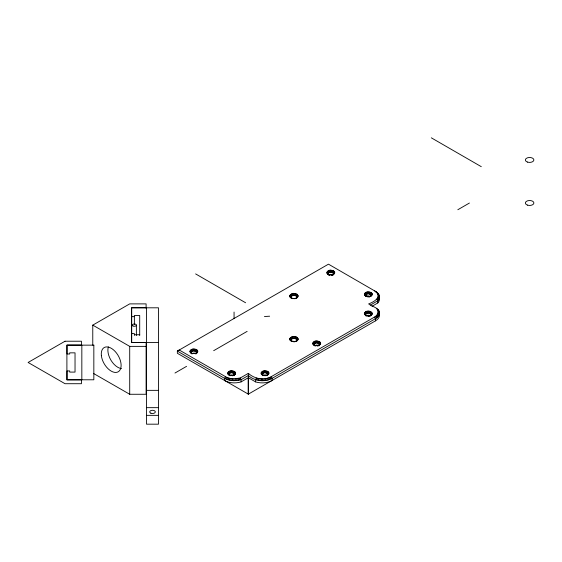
<?xml version="1.0" encoding="UTF-8"?>
<svg xmlns="http://www.w3.org/2000/svg" width="562" height="562" viewBox="0 0 562 562"><rect width="100%" height="100%" fill="white"/><g stroke="black" fill="none" stroke-linecap="round" stroke-linejoin="round"><path stroke-width="0.84" d="M271.179 376.716L272.092 378.359L272.092 380.537A13.888 8.016 0 0 1 255.598 381.9L248.432 377.762L248.432 394.201L177.353 353.273L177.353 351.095L224.575 378.359L228.186 379.863L233.918 380.706L233.961 378.844L240.29 378.001L248.334 373.358C254.467 378.83 263.838 380.727 271.179 376.716L374.454 317.087C377.671 315.696 379.582 311.2 376.673 308.545M233.918 380.706L241.077 379.722L248.334 375.535C254.797 381.141 264.562 382.399 272.092 378.359L375.423 318.703C377.404 317.558 379.301 315.725 379.483 313.315C379.603 307.597 372.016 306.852 368.637 303.901C374.299 301.871 382.56 296.75 375.381 291.306L328.468 264.168L177.353 351.095L179.243 350.014L226.521 377.25L230.02 378.395L233.961 378.844M370.52 304.99L377.776 300.796L379.266 298.38L379.35 295.809L378.619 294.144L374.454 290.716M261.267 380.692L261.365 378.83M368.342 316.139L368.356 315.823C376.343 315.338 369.915 308.707 365.433 311.889C361.886 314.79 369.065 317.762 371.18 315.12M232.436 380.629L232.619 378.781M259.792 380.579L260.03 378.732M230.975 380.467L231.305 378.626M366.445 315.696C364.246 314.306 367.429 312.479 368.96 313.104L369.29 311.264M194.902 349.142C191.192 347.745 187.553 352.655 192.534 353.8C189.563 352.866 192.611 350.112 194.557 350.983L194.902 349.142C198.393 349.086 198.625 353.343 195.197 353.8L196.7 353.013M232.689 370.955C228.846 369.374 225.264 374.98 230.61 375.43L230.961 375.767C227.406 375.465 229.781 371.742 232.338 372.796L232.689 370.955C236.764 371.004 235.907 375.718 232.338 375.767L234.487 374.833M266.058 370.955C262.215 369.374 258.639 374.98 263.985 375.43L264.33 375.767C260.782 375.465 263.156 371.742 265.714 372.796L266.058 370.955C270.139 371.004 269.282 375.718 265.714 375.767L267.856 374.833M295.022 293.638C290.926 291.952 287.105 297.93 292.809 298.408L293.153 298.752C289.247 298.422 291.861 294.319 294.671 295.479L295.022 293.638C299.349 293.68 298.471 298.703 294.671 298.752L296.94 297.769M295.029 336.673C291.783 335.303 287.07 339.722 291.854 341.352C289.472 339.778 293.013 337.825 294.685 338.514L295.029 336.673C298.127 336.526 299.391 340.565 295.998 341.352L297.628 340.298M317.727 341.127C313.884 339.546 310.308 345.152 315.647 345.602L315.999 345.939C312.444 345.637 314.825 341.914 317.375 342.968L317.727 341.127C321.801 341.176 320.944 345.89 317.375 345.939L319.525 344.998M331.854 270.357C328.011 268.776 324.436 274.382 329.775 274.832L330.126 275.169C326.571 274.874 328.953 271.144 331.51 272.198L331.854 270.357C335.935 270.406 335.078 275.12 331.51 275.169L333.652 274.235M371.826 295.422L370.239 296.441A2.669 1.538 0 0 0 366.466 296.441C364.302 295.015 367.527 293.245 369.044 293.87L369.389 292.029C374.58 292.366 371.341 297.909 367.66 296.841C362.258 296.315 365.026 290.484 369.389 292.029M370.218 315.668L370.871 314.179L368.96 313.104M258.337 380.383L258.717 378.556M195.752 353.554L196.44 352.065L194.557 350.983M233.532 375.367L234.221 373.885L232.338 372.796M266.908 375.367L267.596 373.885L265.714 372.796M295.991 298.31C297.811 297.417 296.188 295.387 294.671 295.479M296.462 341.001C297.6 339.813 295.858 338.542 294.685 338.514M332.704 274.776L333.392 273.287L331.51 272.198M318.57 345.539L319.265 344.056L317.375 342.968M370.66 296.125L370.927 294.959L369.044 293.87M229.549 380.207L230.02 378.395M256.939 380.095L257.452 378.296M228.186 379.863L228.783 378.086M369.606 313.252L370.267 311.488M195.197 351.131L195.871 349.374M232.984 372.95L233.652 371.187M295.38 295.647L296.055 293.884M266.353 372.95L267.027 371.187M295.394 338.682L296.062 336.926M332.149 272.352L332.823 270.589M318.022 343.122L318.696 341.359M369.684 294.024L370.358 292.261M226.893 379.441L227.617 377.699M256.377 378.001L255.598 379.722L255.598 381.9M225.685 378.936L226.521 377.25M225.495 376.716L224.575 378.359L224.575 380.537A13.888 8.016 0 0 0 241.077 381.9L248.242 377.762L248.242 394.201L375.423 320.881A13.888 8.016 0 0 0 379.266 313.779M370.168 313.491L371.103 311.847M195.752 351.376L196.7 349.74M233.532 373.189L234.487 371.552M295.991 295.914L296.94 294.277M266.908 373.189L267.856 371.552M332.704 272.598L333.652 270.954M295.998 338.956L296.947 337.312M318.57 343.361L319.525 341.724M370.239 294.263L371.187 292.626M370.597 313.807L371.749 312.324M196.173 351.7L197.339 350.217M233.954 373.512L235.12 372.037M296.455 296.265L297.621 294.79M333.125 272.914L334.292 271.439M267.329 373.512L268.495 372.037M296.462 339.308L297.628 337.825M318.998 343.684L320.164 342.209M370.66 294.586L371.826 293.111M370.871 314.179L372.163 312.879M196.44 352.065L197.74 350.779M296.75 296.673L298.05 295.387M333.392 273.287L334.692 271.994M234.221 373.885L235.52 372.592M296.757 339.715L298.057 338.422M267.596 373.885L268.896 372.592M319.265 344.056L320.565 342.764M370.927 294.959L372.227 293.666M290.898 340.811L293.926 341.844L296.947 340.811M369.044 296.841L371.187 295.907M369.03 316.076L369.396 315.739M370.969 314.579L372.318 313.477M196.531 352.465L197.873 351.376M296.848 297.115L298.19 296.026M333.484 273.687L334.826 272.598M234.312 374.278L235.661 373.189M296.855 340.151L298.204 339.062M267.688 374.278L269.036 373.189M371.018 295.352L372.36 294.263M319.357 344.45L320.698 343.361M370.892 314.973L372.192 314.081M196.44 352.866L197.74 351.981M296.75 297.551L298.05 296.666M333.392 274.08L334.692 273.195M234.221 374.678L235.52 373.793M296.757 340.586L298.057 339.701M370.927 295.752L372.227 294.867M267.596 374.678L268.896 373.793M319.265 344.85L320.565 343.965M332.149 275.015L332.823 274.6M295.38 298.584L296.055 298.162M232.984 375.613L233.652 375.198M296.062 341.204L294.685 341.787M369.684 296.687L370.358 296.272M266.353 375.613L267.027 375.198M318.022 345.785L318.696 345.37M369.67 315.921L370.358 315.5M370.632 315.352L371.805 314.643M196.173 353.238L197.339 352.536M333.125 274.453L334.292 273.75M296.455 297.958L297.621 297.263M233.954 375.051L235.12 374.348M267.329 375.051L268.495 374.348M318.998 345.223L320.164 344.52M174.979 373.035L186.577 366.333M213.672 350.688L247.14 331.369M457.819 209.738L469.411 203.044M372.051 306.283L377.776 302.974A13.888 8.016 0 0 0 379.062 297.143M92.772 345.159L92.772 325.131L129.71 303.88L146.106 303.88L146.106 308.236M195.871 353.386L191.86 353.386M329.775 274.832L331.854 274.832M292.809 298.408L295.022 298.408M365.518 295.907L369.389 296.504M291.783 341.204L295.029 341.45M315.647 345.602L317.727 345.602M230.61 375.43L232.689 375.43M263.985 375.43L266.058 375.43M264.435 316.532L269.641 316.202M146.106 307.73L131.571 307.73L131.571 342.525L146.106 342.525L146.106 394.271L129.71 394.271L93.531 373.463M131.705 316.659L134.374 316.659M131.705 333.596L134.374 333.596L134.374 335.338M134.374 334.748L139.706 334.748M158.505 342.448L131.705 342.448L131.705 307.807L158.505 307.807L158.505 424.177L146.506 424.177L146.506 307.807M92.772 325.131L129.71 346.375L146.106 346.375M146.506 390.351L158.505 390.351M146.506 407.661L158.505 407.661M146.506 415.353L158.505 415.353M365.504 315.17L368.356 315.823M327.976 274.235L328.932 274.776M290.891 297.769L291.84 298.31M313.849 344.998L314.804 345.539M262.187 374.833L263.135 375.367M191.031 353.013L191.979 353.554M228.811 374.833L229.76 375.367M431.321 137.823L481.29 166.675M195.625 273.905L245.594 302.756M375.381 291.306L376.421 291.91M376.168 291.938L377.285 292.612M364.857 314.692L366.01 315.38M364.878 295.422L366.045 296.125M327.344 273.75L328.51 274.453M290.21 297.263L291.376 297.958M313.21 344.52L314.376 345.223M290.217 340.298L291.383 341.001M261.548 374.348L262.714 375.051M228.172 374.348L229.338 375.051M190.392 352.536L191.558 353.238M328.812 274.6L329.48 275.015M291.776 298.162L292.451 298.584M314.685 345.37L315.352 345.785M263.016 375.198L263.69 375.613M229.64 375.198L230.315 375.613M376.828 292.612L378.022 293.357M366.347 315.528L367 315.942M377.193 309.163L378.423 309.957M377.369 293.322L378.619 294.144M377.643 309.894L378.921 310.765M364.443 314.137L365.736 315.015M364.478 294.867L365.778 295.752M326.943 273.195L328.243 274.08M289.781 296.666L291.081 297.551M312.809 343.965L314.109 344.85M289.795 339.701L291.095 340.586M261.147 373.793L262.447 374.678M227.772 373.793L229.071 374.678M189.991 351.981L191.291 352.866M377.769 294.067L379.062 294.966M377.952 310.653L379.266 311.601M378.029 294.832L379.35 295.809M378.121 311.418L379.455 312.458M378.149 295.605L379.483 296.666M364.295 313.54L365.637 314.615M364.338 294.263L365.686 295.352M326.803 272.598L328.152 273.687M289.634 296.026L290.983 297.115M312.676 343.361L314.017 344.45M289.648 339.062L290.99 340.151M261.014 373.189L262.356 374.278M227.638 373.189L228.98 374.278M189.851 351.376L191.199 352.465M378.149 312.198L379.483 313.315M378.121 296.378L379.455 297.523M378.029 312.971L379.35 314.172M377.952 297.15L379.266 298.38M364.415 312.936L365.722 314.214M377.769 313.737L379.062 315.015M364.478 293.666L365.778 294.959M326.943 271.994L328.243 273.287M289.781 295.387L291.081 296.673M312.809 342.764L314.109 344.056M289.795 338.422L291.095 339.715M261.147 372.592L262.447 373.885M227.772 372.592L229.071 373.885M189.991 350.779L191.291 352.065M377.643 297.909L378.921 299.216M377.369 314.474L378.619 315.837M377.193 298.64L378.423 300.024M376.828 315.191L378.022 316.624M364.808 312.374L365.981 313.842M364.878 293.111L366.045 294.586M327.344 271.439L328.51 272.914M290.21 294.79L291.376 296.265M313.21 342.209L314.376 343.684M290.217 337.825L291.383 339.308M261.548 372.037L262.714 373.512M228.172 372.037L229.338 373.512M190.392 350.217L191.558 351.7M376.168 315.865L377.285 317.368M376.673 299.258L377.776 300.796L377.776 302.974M375.381 316.497L376.421 318.064M374.454 317.087L375.423 318.703L375.423 320.881M365.433 311.889L366.396 313.519M365.518 292.626L366.466 294.263M327.976 270.954L328.932 272.598M290.891 294.277L291.84 295.914M313.849 341.724L314.804 343.361M290.898 337.312L291.854 338.956M262.187 371.552L263.135 373.189M228.811 371.552L229.76 373.189M191.031 349.74L191.979 351.376M270.146 377.25L270.982 378.936M240.29 378.001L241.077 379.722L241.077 381.9M269.058 377.699L269.781 379.441M366.255 311.517L366.944 313.273M366.347 292.261L367.021 294.024M328.812 270.589L329.48 272.352M314.685 341.359L315.352 343.122M291.776 293.884L292.451 295.647M291.783 336.926L292.458 338.682M263.016 371.187L263.69 372.95M229.64 371.187L230.315 372.95M191.86 349.374L192.534 351.131M267.884 378.086L268.481 379.863M239.222 378.296L239.735 380.095M266.655 378.395L267.119 380.207M237.951 378.556L238.33 380.383M367.218 311.278L367.583 313.111M367.316 292.029L367.66 293.87M329.775 270.357L330.126 272.198M315.647 341.127L315.999 342.968M292.809 293.638L293.153 295.479M292.816 336.673L293.167 338.514M263.985 370.955L264.33 372.796M230.61 370.955L230.961 372.796M192.829 349.142L193.173 350.983M265.369 378.626L265.7 380.467M236.644 378.732L236.883 380.579M264.049 378.781L264.238 380.629M235.309 378.83L235.408 380.692M262.707 378.844L262.756 380.706M368.251 311.193L368.272 313.055M368.349 291.952L368.349 293.814M330.814 270.28L330.814 272.141M316.687 341.05L316.687 342.911M293.912 293.554L293.912 295.422M293.926 336.596L293.926 338.457M265.025 370.878L265.025 372.739M248.334 373.358L248.334 394.145M234.059 312.058L234.059 318.478M231.649 370.878L231.649 372.739M193.862 349.065L193.862 350.927M139.706 335.535L139.706 315.507L134.374 315.507L134.374 324.499M136.376 325.131L136.376 335.577M129.71 346.375L129.71 394.271M81.834 345.145L81.834 379.786M365.981 316.02A2.669 1.538 0 0 1 370.597 315.985M314.376 345.862A2.669 1.538 0 0 1 318.998 345.862M262.714 375.69A2.669 1.538 0 0 1 267.329 375.69M229.338 375.69A2.669 1.538 0 0 1 233.954 375.69M191.558 353.877A2.669 1.538 0 0 1 196.173 353.877M328.51 275.092A2.669 1.538 0 0 1 333.125 275.092M121.49 368.595A14.001 8.1 59.9 0 1 111.016 360.319A14.001 8.1 59.9 0 1 108.354 346.894M65.03 341.225L28.1 362.469L65.03 383.713L81.434 383.713L81.434 379.863L66.899 379.863L66.899 345.068L81.434 345.068L81.434 341.225L65.03 341.225M93.833 345.145L67.033 345.145L67.033 353.997L69.702 353.997L69.702 352.845L75.034 352.845L75.034 372.093L69.702 372.093L69.702 370.934L67.033 370.934L67.033 379.786L93.833 379.786L93.833 345.145M527.486 205.123A4.278 2.473 0 0 0 533.9 202.987A4.278 2.473 0 0 0 527.486 200.845A4.278 2.473 0 0 0 527.486 205.123M527.472 162.088A4.278 2.473 0 0 0 533.886 159.945A4.278 2.473 0 0 0 527.472 157.81A4.278 2.473 0 0 0 527.472 162.088M150.862 413.196A2.803 1.616 0 0 0 155.295 412.058A2.803 1.616 0 0 0 151.368 410.415A2.803 1.616 0 0 0 150.862 413.196M132.962 325.946A2.002 1.152 0 0 0 136.306 325.426A2.002 1.152 0 0 0 133.854 324.014A2.002 1.152 0 0 0 132.962 325.946M101.35 355.402A14.001 8.1 59.9 0 0 117.163 372.241A14.001 8.1 59.9 0 0 115.077 351.383A14.001 8.1 59.9 0 0 101.35 355.402"/></g></svg>
